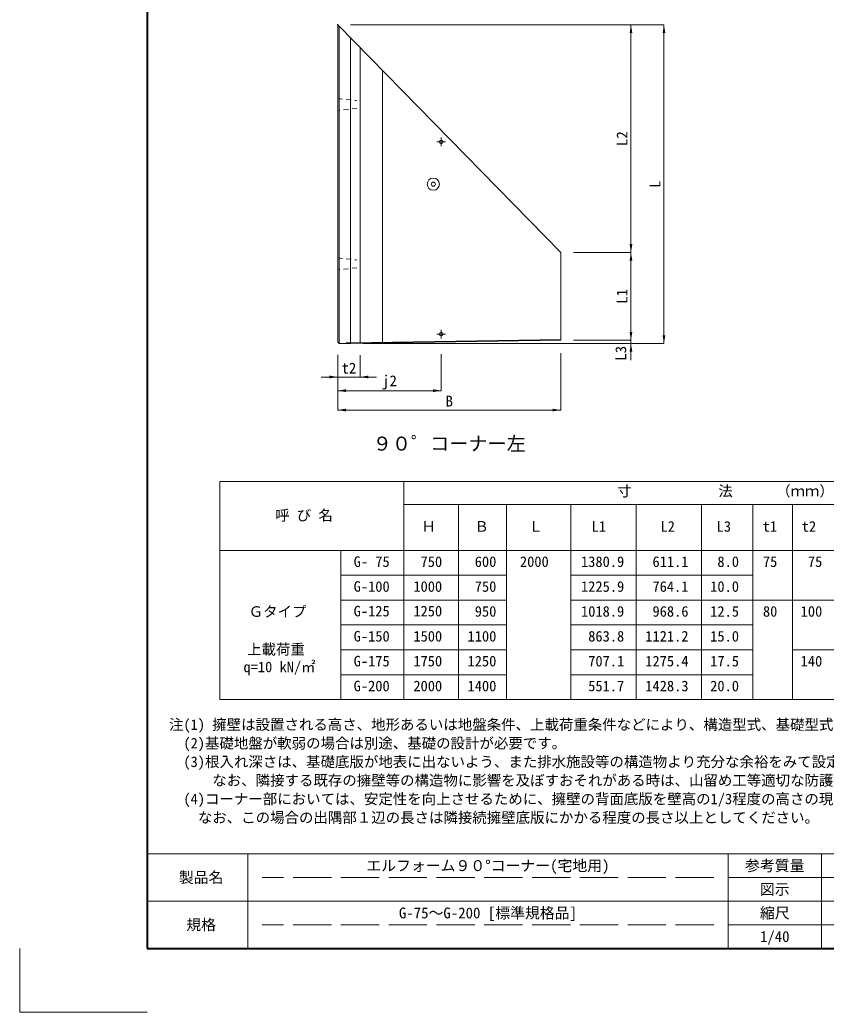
# Model space of a CAD drawing. Units: millimetres, scale not verified. Extents: x 55136 to 63536, y 34258 to 46138.
# Drawn here: x 55136 to 60196, y 34258 to 40485 of the extents above; entities that cross this region are included whole.
import ezdxf
from ezdxf.enums import TextEntityAlignment as Align

# ---------------------------------------------------------------- set-up
doc = ezdxf.new("R2010")
doc.units = ezdxf.units.MM
doc.header["$LTSCALE"] = 40
for name, pattern in [('DASHED', [7.5, 6, -1.5]), ('USER1', [1.35, 0.75, -0.6]), ('USER2', [28.575, 19.05, -3.175, 3.175, -3.175])]:
    doc.linetypes.add(name, pattern=pattern)
for name, color, linetype, lineweight in [('(0-0)', 7, 'DASHED', 13), ('0_2', 7, 'Continuous', 9), ('Defpoints_3', 7, 'Continuous', 13), ('図枠', 7, 'Continuous', 5), ('寸法線', 7, 'Continuous', 9), ('本体', 2, 'Continuous', 20), ('補助線', 8, 'Continuous', 13), ('ｲﾝｻｰﾄ', 3, 'USER1', 9)]:
    doc.layers.add(name, color=color, linetype=linetype, lineweight=lineweight)
doc.styles.add('ＭＳ ゴシック', font='')
doc.styles.get('ＭＳ ゴシック').set_extended_font_data('MS Gothic')

# ---------------------------------------------------------------- blocks, each defined once
blk = doc.blocks.new('filled_arrow')
at = {"color": 0, "linetype": 'Continuous', "lineweight": -2}
blk.add_solid([(7.5, 1.25), (0, 0), (7.5, -1.25)], dxfattribs=at)

msp = doc.modelspace()

# ---------------------------------------------------------------- linework, layer by layer
at = {"layer": '(0-0)', "color": 92}
for p, q in [((57130.77, 39918.85), (57130.77, 39989.4)), ((57130.77, 38918.85), (57130.77, 38989.4))]:
    msp.add_line(p, q, dxfattribs=at)
at = {"layer": '0_2'}
for p, q in [((56390.73, 37587.6), (56390.73, 36219.37)), ((56390.73, 37587.6), (62268.83, 37587.6)), ((57545.35, 37587.6), (57545.35, 36219.37)), ((57545.35, 37443.57), (62268.83, 37443.57)), ((57889.39, 37443.57), (57889.39, 36219.37)), ((58190.33, 37443.57), (58190.33, 36219.37)), ((58593.01, 37443.57), (58593.01, 36219.37)), ((59003.84, 37443.57), (59003.84, 36219.37)), ((59414.68, 37443.57), (59414.68, 36219.37)), ((59735.12, 37443.57), (59735.12, 36219.37)), ((59984.16, 37443.57), (59984.16, 36219.37)), ((56390.73, 37155.53), (62268.83, 37155.53)), ((57149.47, 37155.53), (57149.47, 36219.37)), ((58190.33, 36999.5), (57149.47, 36999.5)), ((59735.12, 36999.5), (58593.01, 36999.5)), ((58190.33, 36843.47), (57149.47, 36843.47)), ((60623.22, 36843.47), (58593.01, 36843.47)), ((58190.33, 36687.45), (57149.47, 36687.45)), ((59735.12, 36687.45), (58593.01, 36687.45)), ((58190.33, 36531.42), (57149.47, 36531.42)), ((59735.12, 36531.42), (58593.01, 36531.42)), ((59984.16, 36531.42), (62268.83, 36531.42)), ((58190.33, 36375.4), (57149.47, 36375.4)), ((59735.12, 36375.4), (58593.01, 36375.4)), ((56390.73, 36219.37), (62700.9, 36219.37))]:
    msp.add_line(p, q, dxfattribs=at)
at = {"layer": 'Defpoints_3'}
for p in [(55135.85, 34657.6), (55935.85, 34257.6)]:
    msp.add_line(p, (55135.85, 34257.6), dxfattribs=at)
at = {"layer": '図枠', "lineweight": 40}
for p, q in [((55935.85, 45737.6), (55935.85, 34657.6)), ((55935.85, 34657.6), (63135.85, 34657.6))]:
    msp.add_line(p, q, dxfattribs=at)
at = {"layer": '図枠', "lineweight": 13}
for p, q in [((63135.85, 35251.6), (55935.85, 35251.6)), ((56565.85, 34657.6), (56565.85, 35251.6)), ((59580.85, 34657.6), (59580.85, 35251.6)), ((60165.85, 34657.6), (60165.85, 35251.6)), ((61335.85, 35103.1), (59580.85, 35103.1)), ((61335.85, 34954.6), (55935.85, 34954.6)), ((61335.85, 34806.1), (59580.85, 34806.1))]:
    msp.add_line(p, q, dxfattribs=at)
at = {"layer": '図枠', "linetype": 'DASHED', "lineweight": 9}
for p, q in [((59490.85, 35103.1), (56655.85, 35103.1)), ((59490.85, 34806.1), (56655.85, 34806.1))]:
    msp.add_line(p, q, dxfattribs=at)
at = {"layer": '寸法線'}
for p, q in [((57210.77, 40454.24), (58971.09, 40454.24)), ((57210.77, 40454.24), (59178.23, 40454.24)), ((58971.09, 39025.87), (58971.09, 40454.24)), ((59178.23, 38454.15), (59178.23, 40454.24)), ((58610.77, 39025.87), (58971.09, 39025.87)), ((58610.77, 39025.87), (58971.09, 39025.87)), ((58971.09, 38474.15), (58971.09, 39025.87)), ((58971.09, 38350.15), (58971.09, 38578.15)), ((57290.77, 38454.15), (58971.09, 38454.15)), ((57290.77, 38454.15), (59178.23, 38454.15)), ((58610.77, 38474.15), (58971.09, 38474.15)), ((58610.77, 38474.15), (58971.09, 38474.15)), ((57130.77, 38383.15), (57130.77, 38243.81)), ((57130.77, 38383.15), (57130.77, 38158.04)), ((57130.77, 38383.15), (57130.77, 38036.47)), ((57270.78, 38380.06), (57270.78, 38243.81)), ((57780.77, 38387.8), (57780.77, 38158.04)), ((58530.77, 38394.15), (58530.77, 38036.47)), ((57026.77, 38243.81), (57374.78, 38243.81)), ((57130.77, 38158.04), (57780.77, 38158.04)), ((57130.77, 38036.47), (58530.77, 38036.47))]:
    msp.add_line(p, q, dxfattribs=at)
at = {"layer": '寸法線', "linetype": 'USER2'}
for p, q in [((57780.77, 39746.62), (57780.77, 39692.66)), ((57753.8, 39719.24), (57807.75, 39720.04)), ((57753.8, 38512.39), (57807.75, 38513.19)), ((57780.77, 38539.77), (57780.77, 38485.81))]:
    msp.add_line(p, q, dxfattribs=at)
at = {"layer": '本体'}
for p, q in [((57130.77, 40445.15), (57135.27, 40449.65)), ((57130.77, 40445.15), (57130.77, 40374.15)), ((57130.77, 38463.15), (57130.77, 40445.15)), ((58530.77, 39025.87), (57135.27, 40449.65)), ((58530.77, 39025.87), (58530.77, 38474.15)), ((57130.77, 38463.15), (57139.77, 38454.15)), ((57139.77, 38454.15), (57210.77, 38454.15)), ((57210.77, 38454.15), (58530.77, 38474.15))]:
    msp.add_line(p, q, dxfattribs=at)
at = {"layer": '本体', "lineweight": 5}
for p, q in [((57139.77, 40445.06), (57139.77, 38454.15)), ((57185.77, 38454.15), (57187.77, 38461.65)), ((57187.77, 38461.65), (57210.77, 38459.15)), ((57210.75, 38459.15), (58530.69, 38479.15))]:
    msp.add_line(p, q, dxfattribs=at)
at = {"layer": '本体', "lineweight": 9}
for p, q in [((57210.77, 40372.62), (57210.77, 38454.15)), ((57270.78, 40311.4), (57270.78, 38460.06)), ((57410.78, 40168.57), (57410.78, 38462.18))]:
    msp.add_line(p, q, dxfattribs=at)
at = {"layer": '本体', "linetype": 'USER1', "lineweight": 9}
for p, q in [((57130.77, 39991.65), (57248.89, 39979.15)), ((57251.35, 39929.15), (57130.77, 39916.65)), ((57130.77, 38991.65), (57248.89, 38979.15)), ((57251.35, 38929.15), (57130.77, 38916.65))]:
    msp.add_line(p, q, dxfattribs=at)
at = {"layer": '補助線'}
msp.add_circle((57130.77, 40454.24), 2, dxfattribs=at)
at = {"layer": 'ｲﾝｻｰﾄ', "linetype": 'Continuous'}
for centre, radius in [((57780.77, 39719.64), 11.5), ((57730.77, 39454.15), 38.5), ((57730.77, 39454.15), 12.6), ((57780.77, 38512.79), 11.5)]:
    msp.add_circle(centre, radius, dxfattribs=at)

# ---------------------------------------------------------------- block references
at = {"layer": '寸法線', "xscale": 6.93, "yscale": 6.93}
for p, rotation in [((58971.09, 40454.24), 270), ((59178.23, 40454.24), 270), ((58971.09, 39025.87), 90), ((58971.09, 39025.87), 270), ((58971.09, 38474.15), 90), ((58971.09, 38474.15), 90), ((59178.23, 38454.15), 90), ((58971.09, 38454.15), 270), ((57130.77, 38243.81), 180), ((57780.77, 38158.04), 180), ((58530.77, 38036.47), 180)]:
    msp.add_blockref('filled_arrow', p, dxfattribs=dict(at, rotation=rotation))
for p in [(57270.78, 38243.81), (57130.77, 38158.04), (57130.77, 38036.47)]:
    msp.add_blockref('filled_arrow', p, dxfattribs=at)

# ---------------------------------------------------------------- texts
at = {"layer": '(0-0)', "style": 'ＭＳ ゴシック'}
msp.add_text('９０゜コーナー左', height=87.98, dxfattribs=at).set_placement((57830.77, 37825.84), align=Align.MIDDLE_CENTER)
for s, p in [('寸\u3000\u3000\u3000\u3000\u3000\u3000法\u3000\u3000\u3000（ｍｍ）\u3000\u3000', (58884.77, 37474.9)), ('呼 び 名', (56737.98, 37322.95)), ('Ｈ', (57656.34, 37253.09)), ('Ｂ', (57988.69, 37253.09)), ('Ｌ', (58328.06, 37253.09)), ('L1', (58724.14, 37253.09)), ('L2', (59156.72, 37253.09)), ('L3', (59508.85, 37253.09)), ('t1', (59797.98, 37253.09)), ('t2', (60043.08, 37253.09)), ('G- 75', (57230.83, 37031.87)), (' 750', (57605.47, 37031.87)), (' 600', (57945.5, 37031.87)), ('2000', (58274.31, 37031.87)), ('1380.9', (58657.55, 37031.87)), (' 611.1', (59060.99, 37031.87)), (' 8.0', (59468.24, 37031.87)), ('75', (59799.16, 37031.87)), (' 75', (60036.09, 37031.87)), ('G-100', (57230.83, 36875.82)), ('1000', (57605.47, 36875.82)), (' 750', (57945.5, 36875.82)), ('1225.9', (58657.55, 36875.82)), (' 764.1', (59060.99, 36875.82)), ('10.0', (59468.24, 36875.82)), ('Ｇタイプ', (56571.88, 36718.61)), ('G-125', (57230.83, 36721.53)), ('1250', (57605.47, 36721.53)), (' 950', (57945.5, 36719.77)), ('1018.9', (58657.55, 36719.77)), (' 968.6', (59060.99, 36719.77)), ('12.5', (59468.24, 36719.77)), ('80', (59799.16, 36719.77)), ('100', (60036.09, 36719.77)), ('G-150', (57230.83, 36563.72)), ('1500', (57605.47, 36563.72)), ('1100', (57945.5, 36563.72)), (' 863.8', (58657.55, 36563.72)), ('1121.2', (59060.99, 36563.72)), ('15.0', (59468.24, 36563.72)), ('上載荷重', (56562.11, 36481.64)), ('q=10 kN/㎡', (56539.34, 36371.33)), ('G-175', (57230.83, 36407.67)), ('1750', (57605.47, 36407.67)), ('1250', (57945.5, 36407.67)), (' 707.1', (58657.55, 36407.67)), ('1275.4', (59060.99, 36407.67)), ('17.5', (59468.24, 36407.67)), ('140', (60036.09, 36407.67)), ('G-200', (57230.83, 36251.62)), ('2000', (57605.47, 36251.62)), ('1400', (57945.5, 36251.62)), (' 551.7', (58657.55, 36251.62)), ('1428.3', (59060.99, 36251.62)), ('20.0', (59468.24, 36251.62))]:
    msp.add_text(s, height=66.46, dxfattribs=at).set_placement(p, align=Align.BOTTOM_LEFT)
at = {"layer": '0_2', "style": 'ＭＳ ゴシック'}
for s, p in [('注(1) 擁壁は設置される高さ、地形あるいは地盤条件、上載荷重条件などにより、構造型式、基礎型式が変わりますので事前の調査、検討を行い設計計画をしてください。', (56071.85, 36095.64)), ('  (2)基礎地盤が軟弱の場合は別途、基礎の設計が必要です。', (56071.85, 35978.97)), ('  (3)根入れ深さは、基礎底版が地表に出ないよう、また排水施設等の構造物より充分な余裕をみて設定しなければなりません。', (56071.85, 35862.31)), ('\u3000\u3000\u3000なお、隣接する既存の擁壁等の構造物に影響を及ぼすおそれがある時は、山留め工等適切な防護措置等を講じた上、根入れ深さを検討し、施工しなければなりません。', (56071.85, 35745.64)), ('  (4)コーナー部においては、安定性を向上させるために、擁壁の背面底版を壁高の1/3程度の高さの現場打ちコンクリートで巻き立てることを推奨します。', (56071.85, 35628.97)), ('\u3000\u3000なお、この場合の出隅部１辺の長さは隣接続擁壁底版にかかる程度の長さ以上としてください。', (56071.85, 35512.31))]:
    msp.add_text(s, height=66.46, dxfattribs=at).set_placement(p, align=Align.TOP_LEFT)
at = {"layer": '図枠', "style": 'ＭＳ ゴシック'}
for s, p in [('エルフォーム９０°コーナー(宅地用)', (58073.35, 35177.35)), ('参考質量', (59873.35, 35177.35)), ('製品名', (56273.35, 35103.1)), ('図示', (59873.35, 35028.85)), ('G-75～G-200 [標準規格品]', (58073.35, 34880.35)), ('縮尺', (59873.35, 34880.35)), ('規格', (56273.35, 34806.1)), ('1/40', (59873.35, 34731.85))]:
    msp.add_text(s, height=68.36, dxfattribs=at).set_placement(p, align=Align.MIDDLE_CENTER)
at = {"layer": '寸法線', "style": 'ＭＳ ゴシック'}
for s, p in [('L2', (58915.09, 39740.06)), ('L', (59122.23, 39454.2)), ('L1', (58915.09, 38750.01)), ('L3', (58907.41, 38392.74))]:
    msp.add_text(s, height=68.36, rotation=90, dxfattribs=at).set_placement(p, align=Align.MIDDLE_CENTER)
for s, p in [('t2', (57200.77, 38299.81)), ('j2', (57455.77, 38220.07)), ('B', (57830.77, 38092.47))]:
    msp.add_text(s, height=68.36, dxfattribs=at).set_placement(p, align=Align.MIDDLE_CENTER)

doc.saveas('drawing.dxf')
